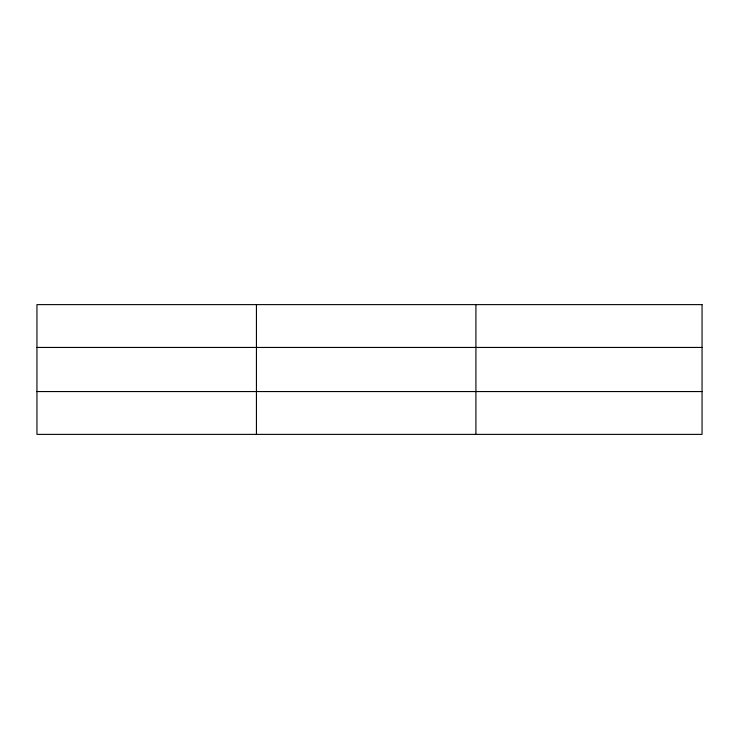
<?xml version="1.0" encoding="UTF-8"?>
<svg xmlns="http://www.w3.org/2000/svg" width="739" height="739" viewBox="0 0 739 739"><rect width="100%" height="100%" fill="white"/><g stroke="black" fill="none" stroke-linecap="round" stroke-linejoin="round"><path stroke-width="1.11" d="M256.433 434.384L256.433 304.616M475.916 434.384L475.916 304.616M36.95 347.441L702.05 347.441M36.95 391.559L702.05 391.559M702.05 304.616L702.05 434.384L36.95 434.384L36.95 304.616L702.05 304.616"/></g></svg>
